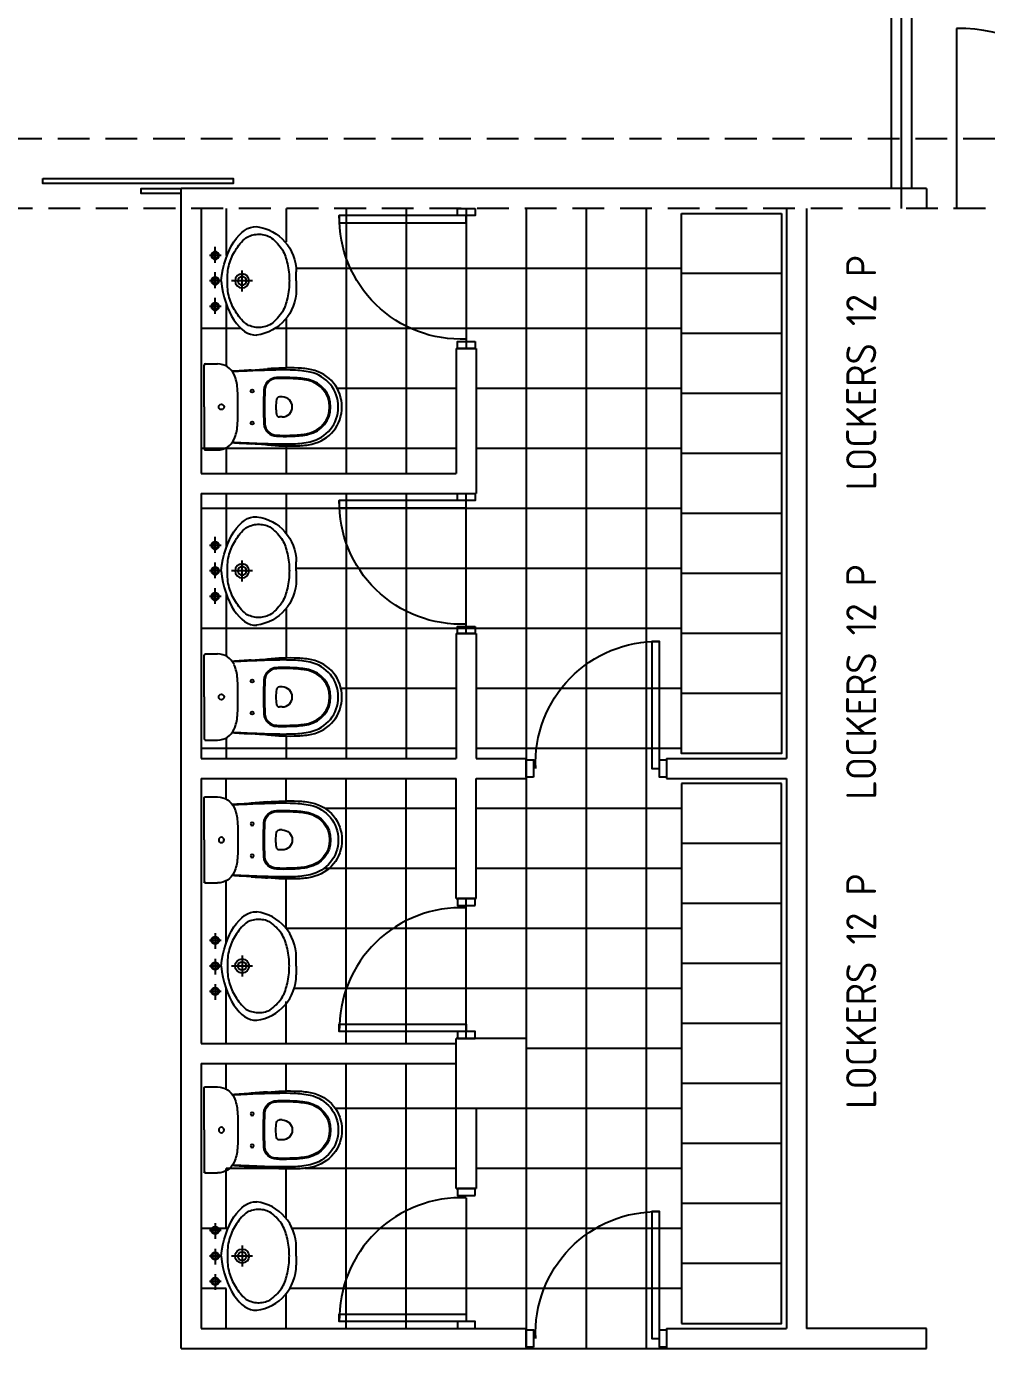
# Model space of a CAD drawing. Header units: millimetres. Extents: x 151130 to 215929, y 2134 to 34533.
# Drawn here: x 154607 to 159405, y 24483 to 31093 of the extents above; entities that cross this region are included whole.
import ezdxf

# ---------------------------------------------------------------- set-up
doc = ezdxf.new("R2010")
doc.units = ezdxf.units.MM
doc.linetypes.add('HIDDEN', pattern=[9.525, 6.35, -3.175])
for name, color, linetype in [('AR', 5, 'Continuous'), ('Cuadrícula', 2, 'Continuous'), ('MUEBLES', 8, 'Continuous'), ('muros', 7, 'Continuous'), ('OH!-Furniture', 7, 'Continuous'), ('PV', 6, 'Continuous'), ('trama', 6, 'Continuous')]:
    doc.layers.add(name, color=color, linetype=linetype)
doc.styles.get("Standard").update_dxf_attribs({"font": 'isocp2.shx'})

# ---------------------------------------------------------------- blocks, each defined once
blk = doc.blocks.new('A$C41B5602C')
at = {"layer": 'PV', "color": 5}
blk.add_lwpolyline([(35, 43.8), (35, 678.4), (72.3, 678.4), (72.3, 43.8), (35, 43.8)], dxfattribs=at)
at = {"layer": 'PV', "color": 1}
for points in [[(0, 0), (35, 0), (35, 87.5), (0, 87.5), (0, 0)], [(665, 0), (700, 0), (700, 87.5), (665, 87.5), (665, 0)]]:
    blk.add_lwpolyline(points, dxfattribs=at)
at = {"layer": 'PV', "color": 5}
blk.add_arc((46.2, 70.8), 607.7, 357.45066, 91.05568, dxfattribs=at)
blk = doc.blocks.new('A$C05D13038')
at = {"layer": 'AR'}
for p, q in [((198.8, 445.3), (111.5, 445.3)), ((158.5, 411.9), (158.5, 477.2)), ((338.2, 445.3), (250.8, 445.3)), ((297.9, 411.9), (297.9, 477.2)), ((479.2, 445.3), (391.9, 445.3)), ((438.9, 411.9), (438.9, 477.2)), ((356.6, 297.6), (240.8, 297.6)), ((297.9, 239.7), (297.9, 355.5)), ((297.9, 0), (248.7, 0)), ((297.9, 0), (347, 0))]:
    blk.add_line(p, q, dxfattribs=at)
for centre, radius in [((158.5, 445.3), 21), ((158.5, 445.3), 16), ((297.9, 445.3), 21), ((297.9, 445.3), 16), ((438.9, 445.3), 21), ((438.9, 445.3), 16), ((297.9, 297.6), 38.6), ((297.9, 297.6), 23.6)]:
    blk.add_circle(centre, radius, dxfattribs=at)
for centre, radius, start, end in [((269.4, 129.8), 246.3, 104.76566, 124.33405), ((287.7, 60.2), 318.3, 88.17529, 104.76566), ((308, 60.2), 318.3, 75.23434, 91.82471), ((326.3, 129.8), 246.3, 55.66595, 75.23434), ((242.6, 126.6), 235.1, 118.49753, 140.38057), ((353.1, 126.6), 235.1, 39.61943, 61.50247), ((176.5, 206.2), 134.8, 148.56537, 177.57032), ((419.2, 206.2), 134.8, 2.42968, 31.43463), ((248.5, 250.8), 250.8, 187.61812, 270.04765), ((176.5, 206.2), 134.8, 177.57032, 206.57527), ((257.7, 281.4), 243, 213.89639, 235.42096), ((347.2, 250.8), 250.8, 269.95235, 352.38188), ((338.1, 281.4), 243, 304.57904, 326.10361), ((419.2, 206.2), 134.8, 333.42473, 2.42968), ((236.1, 265.1), 217.4, 237.66277, 258.49499), ((359.7, 265.1), 217.4, 281.50501, 302.33723), ((280.9, 340.8), 301.9, 253.00556, 270.66238), ((315.2, 364.2), 326.8, 264.59697, 266.95894), ((280.5, 364.2), 326.8, 273.04106, 275.40303), ((314.8, 340.8), 301.9, 269.33762, 286.99444)]:
    blk.add_arc(centre, radius, start, end, dxfattribs=at)
blk.add_ellipse((309.9, 248.6), major_axis=(-309.5, -36), ratio=0.527172, start_param=4.689965, end_param=6.25365, dxfattribs=at)
at = {"layer": 'AR', "extrusion": (0, 0, -1)}
blk.add_ellipse((285.9, 248.6), major_axis=(-309.5, 36), ratio=0.527172, start_param=1.548372, end_param=3.112057, dxfattribs=at)
blk = doc.blocks.new('A$C1E553CC1')
at = {"layer": 'AR'}
for p, q in [((0, 685.5), (0, 624.5)), ((0, 682.5), (0, 621.5)), ((215, 688.5), (6, 688.5)), ((215, 688.5), (424, 688.5)), ((430, 685.5), (430, 624.5)), ((430, 682.5), (430, 621.5)), ((165, 298), (165, 312.8)), ((265, 298), (265, 312.8))]:
    blk.add_line(p, q, dxfattribs=at)
for centre, radius in [((215, 602.5), 13.5), ((135, 448.5), 8), ((295, 448.5), 8)]:
    blk.add_circle(centre, radius, dxfattribs=at)
for centre, radius, start, end in [((6, 682.5), 6, 90, 180), ((424, 682.5), 6, 0, 90), ((90, 621.5), 90, 180, 245.98479), ((340, 621.5), 90, 294.01521, 0), ((15006.5, -404.2), 15000, 176.35691, 176.72392), ((15022, -160.3), 15000, 177.29531, 177.61473), ((134.8, 722), 200, 245.98487, 266.46159), ((295.2, 722), 200, 273.53841, 294.01513), ((-14592, -160.3), 15000, 2.38527, 2.70469), ((-14576.5, -404.2), 15000, 3.27608, 3.64309), ((5529.3, 213.7), 5500, 177.39153, 178.98843), ((215, 2019.5), 1500, 266.46161, 270), ((215, 2019.5), 1500, 270, 273.53839), ((-5099.3, 213.7), 5500, 1.01157, 2.60847), ((-4459.9, 739), 4500, 355.33074, 356.35553), ((4889.9, 739), 4500, 183.64447, 184.66926), ((1220, 261.5), 1200, 174.68171, 182.02406), ((133.5, 325.2), 65, 93.25772, 178.81631), ((133.5, 325.2), 60, 93.25772, 178.81631), ((215, -1107.5), 1500, 86.74228, 93.25772), ((215, -1107.5), 1495, 86.74228, 93.25772), ((296.5, 325.2), 60, 1.18369, 86.74228), ((296.5, 325.2), 65, 1.18369, 86.74228), ((-790, 261.5), 1200, 357.97594, 5.31829), ((1330, 290.5), 1300, 179.10574, 182.12306), ((1330, 290.5), 1262, 179.10574, 182.12306), ((5529.3, 213.7), 5462, 178.81631, 178.98843), ((1330, 290.5), 1257, 179.10574, 182.12306), ((5529.3, 213.7), 5457, 178.81631, 178.98843), ((180, 312.8), 15, 97.05413, 180), ((215, 298), 50, 180, 0), ((215, 30), 300, 82.94587, 97.05413), ((250, 312.8), 15, 0, 82.94587), ((-900, 290.5), 1257, 357.87694, 0.89426), ((-5099.3, 213.7), 5457, 1.01157, 1.18369), ((-900, 290.5), 1262, 357.87694, 0.89426), ((-5099.3, 213.7), 5462, 1.01157, 1.18369), ((-900, 290.5), 1300, 357.87694, 0.89426), ((420.5, 233.2), 400, 182.02406, 191.88379), ((480.8, 254.4), 450, 181.5343, 192.28935), ((480.8, 254.4), 412, 181.5343, 192.28935), ((480.8, 254.4), 407, 181.5343, 192.28935), ((-50.8, 254.4), 407, 347.71065, 358.4657), ((-50.8, 254.4), 412, 347.71065, 358.4657), ((-50.8, 254.4), 450, 347.71065, 358.4657), ((9.5, 233.2), 400, 348.11621, 357.97594), ((215, 190), 190, 191.88379, 270), ((215, 196.5), 178, 192.28935, 270), ((215, 196.5), 140, 192.28935, 270), ((215, 196.5), 135, 192.28935, 270), ((215, 196.5), 135, 270, 347.71065), ((215, 196.5), 140, 270, 347.71065), ((215, 196.5), 178, 270, 347.71065), ((215, 190), 190, 270, 348.11621)]:
    blk.add_arc(centre, radius, start, end, dxfattribs=at)
blk = doc.blocks.new('LOCKERS')
at = {"color": 5, "insert": (136.5, -198.7), "char_height": 150, "attachment_point": 1}
blk.add_mtext_dynamic_manual_height_columns('{\\C1;LOCKERS 12 P}', width=3626.945, gutter_width=12.5, heights=[0], dxfattribs=at)

msp = doc.modelspace()

# ---------------------------------------------------------------- linework, layer by layer
at = {"layer": 'Cuadrícula'}
msp.add_lwpolyline([(157104.9, 26033.2), (156754.9, 26033.2)], dxfattribs=at)
at = {"layer": 'MUEBLES', "color": 6}
msp.add_line((159254.9, 31083.2), (159254.9, 30183.2), dxfattribs=at)
at = {"layer": 'MUEBLES', "linetype": 'HIDDEN', "ltscale": 25}
msp.add_line((175829.9, 30183.2), (151429.9, 30183.2), dxfattribs=at)
at = {"layer": 'MUEBLES'}
msp.add_line((157879.9, 27308.2), (157879.9, 24608.2), dxfattribs=at)
at = {"layer": 'MUEBLES', "color": 6}
for points in [[(158979.9, 30183.2), (158979.9, 34183.2)], [(155379.9, 30257.9), (155179.9, 30257.9), (155179.9, 30282.9), (155379.9, 30282.9)]]:
    msp.add_lwpolyline(points, dxfattribs=at)
at = {"layer": 'MUEBLES', "linetype": 'HIDDEN', "ltscale": 25}
msp.add_lwpolyline([(151429.9, 30533.2), (173979.9, 30533.2)], dxfattribs=at)
at = {"layer": 'MUEBLES', "color": 6}
msp.add_lwpolyline([(154689, 30333.2), (155639, 30333.2), (155639, 30308.2), (154689, 30308.2)], close=True, dxfattribs=at)
at = {"layer": 'MUEBLES'}
for points in [[(158379.9, 30158.2), (158379.9, 27458.2), (157879.9, 27458.2), (157879.9, 30158.2)], [(157879.9, 30158.2), (158379.9, 30158.2)], [(158379.9, 29858.2), (157879.9, 29858.2)], [(158379.9, 29558.2), (157879.9, 29558.2)], [(158379.9, 29258.2), (157879.9, 29258.2)], [(158379.9, 28958.2), (157879.9, 28958.2)], [(158379.9, 28658.2), (157879.9, 28658.2)], [(158379.9, 28358.2), (157879.9, 28358.2)], [(158379.9, 28058.2), (157879.9, 28058.2)], [(158379.9, 27758.2), (157879.9, 27758.2)], [(158379.9, 27308.2), (157879.9, 27308.2)], [(157879.9, 24608.2), (158379.9, 24608.2), (158379.9, 27308.2)], [(158379.9, 27008.2), (157879.9, 27008.2)], [(158379.9, 26708.2), (157879.9, 26708.2)], [(158379.9, 26408.2), (157879.9, 26408.2)], [(158379.9, 26108.2), (157879.9, 26108.2)], [(158379.9, 25808.2), (157879.9, 25808.2)], [(158379.9, 25508.2), (157879.9, 25508.2)], [(158379.9, 25208.2), (157879.9, 25208.2)], [(158379.9, 24908.2), (157879.9, 24908.2)]]:
    msp.add_lwpolyline(points, dxfattribs=at)
at = {"layer": 'MUEBLES', "color": 6}
msp.add_arc((159254.9, 30183.2), 900, 0, 90, dxfattribs=at)
at = {"layer": 'muros'}
for p, q in [((159104.9, 30283.2), (155379.9, 30283.2)), ((155379.9, 24483.2), (155379.9, 30283.2)), ((159104.9, 30283.2), (159104.9, 30183.2)), ((155479.9, 30183.2), (155479.9, 28858.2)), ((157104.9, 30183.2), (157104.9, 24483.2)), ((158404.9, 30183.2), (158404.9, 27433.2)), ((158504.9, 30183.2), (158504.9, 24583.2)), ((156754.9, 29483.2), (156754.9, 28858.2)), ((155479.9, 28758.2), (155479.9, 27433.2)), ((156754.9, 28058.2), (156754.9, 27433.2)), ((155479.9, 27433.2), (156754.9, 27433.2)), ((156854.9, 27433.2), (157104.9, 27433.2)), ((157804.9, 27433.2), (158404.9, 27433.2)), ((157804.9, 27433.2), (157804.9, 27333.2)), ((155479.9, 27333.2), (156754.9, 27333.2)), ((155479.9, 27333.2), (155479.9, 26008.2)), ((156754.9, 26733.2), (156754.9, 27333.2)), ((156854.9, 27333.2), (157104.9, 27333.2)), ((156854.9, 26733.2), (156854.9, 27333.2)), ((157804.9, 27333.2), (158404.9, 27333.2)), ((158404.9, 27333.2), (158404.9, 24583.2)), ((156754.9, 25283.2), (156754.9, 26033.2)), ((155479.9, 25908.2), (155479.9, 24583.2)), ((156854.9, 25683.2), (156854.9, 25283.2)), ((156754.9, 25283.2), (156854.9, 25283.2)), ((155479.9, 24583.2), (157104.9, 24583.2)), ((157804.9, 24583.2), (158404.9, 24583.2)), ((157804.9, 24583.2), (157804.9, 24483.2)), ((159104.9, 24583.2), (158504.9, 24583.2)), ((159104.9, 24483.2), (159104.9, 24583.2)), ((155379.9, 24483.2), (159104.9, 24483.2))]:
    msp.add_line(p, q, dxfattribs=at)
at = {"layer": 'muros', "ltscale": 20}
for p, q in [((156754.9, 29483.2), (156854.9, 29483.2)), ((156854.9, 29483.2), (156854.9, 28758.2)), ((155479.9, 28858.2), (156754.9, 28858.2)), ((155479.9, 28758.2), (156854.9, 28758.2)), ((156754.9, 28058.2), (156854.9, 28058.2)), ((156854.9, 28058.2), (156854.9, 27433.2)), ((156754.9, 26733.2), (156854.9, 26733.2)), ((155479.9, 26008.2), (156754.9, 26008.2)), ((155479.9, 25908.2), (156754.9, 25908.2))]:
    msp.add_line(p, q, dxfattribs=at)
at = {"layer": 'muros'}
for points in [[(158929.9, 30283.2), (158929.9, 34183.2)], [(159029.9, 34183.2), (159029.9, 30283.2)]]:
    msp.add_lwpolyline(points, dxfattribs=at)
at = {"layer": 'trama'}
for p, q in [((155604.9, 30183.2), (155604.9, 29947.7)), ((155904.9, 30183.2), (155904.9, 30016)), ((156204.9, 30183.2), (156204.9, 28858.2)), ((156504.9, 30183.2), (156504.9, 28858.2)), ((156804.9, 30183.2), (156804.9, 29483.2)), ((157404.9, 24483.2), (157404.9, 30183.2)), ((157704.9, 24483.2), (157704.9, 30183.2)), ((157879.9, 29883.2), (155953.8, 29883.2)), ((155604.9, 29706.2), (155604.9, 29394.6)), ((155904.9, 29633.1), (155904.9, 29385.3)), ((155678.6, 29583.2), (155479.9, 29583.2)), ((157879.9, 29583.2), (155849.1, 29583.2)), ((156754.9, 29283.2), (156159.2, 29283.2)), ((157879.9, 29283.2), (156854.9, 29283.2)), ((156754.9, 28983.2), (155479.9, 28983.2)), ((155604.9, 28986.4), (155604.9, 28858.2)), ((155904.9, 28995.6), (155904.9, 28858.2)), ((157879.9, 28983.2), (156854.9, 28983.2)), ((155604.9, 28758.2), (155604.9, 28485.5)), ((155904.9, 28758.2), (155904.9, 28558.6)), ((156204.9, 28758.2), (156204.9, 27433.2)), ((156504.9, 28758.2), (156504.9, 27433.2)), ((156804.9, 28058.2), (156804.9, 28758.2)), ((157879.9, 28683.2), (155479.9, 28683.2)), ((157879.9, 28383.2), (155955.1, 28383.2)), ((155604.9, 28256.2), (155604.9, 27944.6)), ((155904.9, 28183.1), (155904.9, 27935.3)), ((157879.9, 28083.2), (155479.9, 28083.2)), ((156754.9, 27783.2), (156178.5, 27783.2)), ((157879.9, 27783.2), (156854.9, 27783.2)), ((155604.9, 27536.4), (155604.9, 27433.2)), ((155904.9, 27545.6), (155904.9, 27433.2)), ((156754.9, 27483.2), (155479.9, 27483.2)), ((157879.9, 27483.2), (156854.9, 27483.2)), ((155604.9, 27230), (155604.9, 27333.2)), ((155904.9, 27220.8), (155904.9, 27333.2)), ((156204.9, 26008.2), (156204.9, 27333.2)), ((156504.9, 26008.2), (156504.9, 27333.2)), ((156754.9, 27183.2), (156100, 27183.2)), ((157879.9, 27183.2), (156854.9, 27183.2)), ((156754.9, 26883.2), (156093.2, 26883.2)), ((157879.9, 26883.2), (156854.9, 26883.2)), ((155604.9, 26510.2), (155604.9, 26825.5)), ((155904.9, 26583.3), (155904.9, 26831.1)), ((156804.9, 26033.2), (156804.9, 26733.2)), ((157879.9, 26583.2), (155904.9, 26583.2)), ((155604.9, 26008.2), (155604.9, 26280.9)), ((157879.9, 26283.2), (155944.9, 26283.2)), ((155904.9, 26008.2), (155904.9, 26218.1)), ((157879.9, 25983.2), (157104.9, 25983.2)), ((155604.9, 25776.4), (155604.9, 25908.2)), ((155904.9, 25770.8), (155904.9, 25908.2)), ((156204.9, 24583.2), (156204.9, 25908.2)), ((156504.9, 24583.2), (156504.9, 25908.2)), ((157879.9, 25683.2), (156150.2, 25683.2)), ((155604.9, 25083.2), (155604.9, 25383.2)), ((155945.2, 25383.2), (155604.9, 25383.2)), ((155904.9, 25135), (155904.9, 25381.1)), ((156754.9, 25383.2), (155998.6, 25383.2)), ((157879.9, 25383.2), (156854.9, 25383.2)), ((156804.9, 25236.6), (156804.9, 24618.2)), ((155613.6, 25083.2), (155479.9, 25083.2)), ((157879.9, 25083.2), (155935.4, 25083.2)), ((155604.9, 24783.2), (155479.9, 24783.2)), ((155604.9, 24583.2), (155604.9, 24783.2)), ((155904.9, 24583.2), (155904.9, 24757.8)), ((157879.9, 24783.2), (155922.6, 24783.2))]:
    msp.add_line(p, q, dxfattribs=at)

# ---------------------------------------------------------------- block references
at = {"layer": 'MUEBLES', "yscale": 0.9100000000325963, "zscale": 0.9099999999999999, "rotation": 90}
for p, xscale in [((155955.1, 30091.9), -0.9100000000325963), ((155955.1, 28641.9), -0.9100000000325963), ((155955.1, 26124.5), 0.9100000000325963), ((155955.1, 24674.5), 0.9100000000325963)]:
    msp.add_blockref('A$C05D13038', p, dxfattribs=dict(at, xscale=xscale))
at = {"layer": 'OH!-Furniture', "rotation": 89.99999999999999}
for p in [(158504.9, 28637.2), (158504.9, 27091.2), (158504.9, 25545.2)]:
    msp.add_blockref('LOCKERS', p, dxfattribs=at)
at = {"layer": 'PV', "xscale": -1, "rotation": 90}
for p in [(156848.6, 30183.2), (156848.6, 28758.2)]:
    msp.add_blockref('A$C41B5602C', p, dxfattribs=at)
at = {"layer": 'PV', "color": 5, "rotation": 90}
for p in [(156183.4, 28975.5), (156183.4, 27525.5)]:
    msp.add_blockref('A$C1E553CC1', p, dxfattribs=at)
at = {"layer": 'PV', "xscale": -1}
for p in [(157804.9, 27339.5), (157804.9, 24489.5)]:
    msp.add_blockref('A$C41B5602C', p, dxfattribs=at)
at = {"layer": 'PV', "color": 5, "xscale": -1, "rotation": 90}
for p in [(156183.4, 27240.9), (156183.4, 25790.9)]:
    msp.add_blockref('A$C1E553CC1', p, dxfattribs=at)
at = {"layer": 'PV', "rotation": 90}
for p in [(156848.6, 26033.2), (156848.6, 24583.2)]:
    msp.add_blockref('A$C41B5602C', p, dxfattribs=at)

doc.saveas('drawing.dxf')
